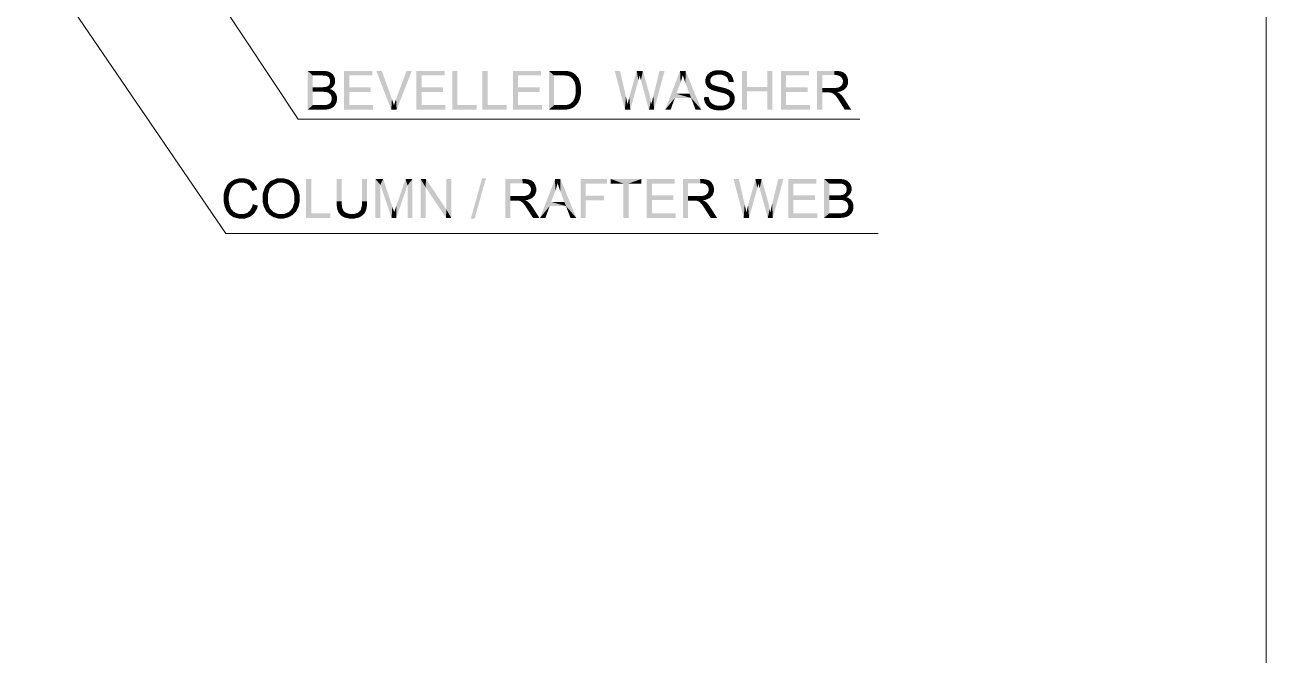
# Model space of a CAD drawing. Header units: millimetres. Extents: x 2 to 579, y 1 to 405.
# Drawn here: x 191.25 to 218.86, y 117.07 to 131.09 of the extents above; entities that cross this region are included whole.
import ezdxf

# ---------------------------------------------------------------- set-up
doc = ezdxf.new("R2010")
doc.units = ezdxf.units.MM
doc.linetypes.add('XKITLINE00', pattern=[0])
doc.layers.add('LinkedObject', color=7, linetype='Continuous', lineweight=0)

# ---------------------------------------------------------------- blocks, each defined once
blk = doc.blocks.new('*A4')
at = {"layer": 'LinkedObject'}
for points in [[(206.647, 130.08), (206.643, 129.979), (206.568, 130.065)], [(206.69, 130.08), (206.643, 129.979), (206.647, 130.08)], [(206.643, 129.979), (206.69, 130.08), (206.695, 129.979)], [(206.69, 130.08), (206.744, 129.979), (206.695, 129.979)], [(206.823, 130.064), (206.69, 130.08), (206.738, 130.08)], [(206.86, 130.049), (206.69, 130.08), (206.823, 130.064)], [(206.82, 129.958), (206.69, 130.08), (206.86, 130.049)], [(206.744, 129.979), (206.69, 130.08), (206.82, 129.958)], [(197.54, 130.065), (197.654, 129.6), (197.54, 129.201)], [(197.654, 129.702), (197.654, 129.6), (197.54, 130.065)], [(197.54, 130.065), (197.654, 129.963), (197.654, 129.702)], [(197.827, 129.963), (197.54, 130.065), (197.864, 130.065)], [(197.654, 129.963), (197.54, 130.065), (197.827, 129.963)], [(197.827, 129.963), (197.864, 130.065), (197.874, 129.963)], [(197.864, 130.065), (197.94, 129.957), (197.874, 129.963)], [(197.914, 130.065), (197.94, 129.957), (197.864, 130.065)], [(197.993, 130.052), (197.94, 129.957), (197.914, 130.065)], [(197.94, 129.957), (197.993, 130.052), (197.959, 129.951)], [(197.959, 129.951), (197.993, 130.052), (197.978, 129.945)], [(197.978, 129.945), (197.993, 130.052), (198.023, 130.039)], [(198.023, 130.039), (198.008, 129.922), (197.978, 129.945)], [(198.053, 130.026), (198.008, 129.922), (198.023, 130.039)], [(198.1, 129.985), (198.008, 129.922), (198.053, 130.026)], [(198.117, 129.958), (198.008, 129.922), (198.1, 129.985)], [(198.008, 129.922), (198.117, 129.958), (198.018, 129.906)], [(198.117, 129.958), (198.028, 129.89), (198.018, 129.906)], [(198.027, 129.77), (198.151, 129.844), (198.121, 129.74)], [(198.039, 129.808), (198.151, 129.844), (198.027, 129.77)], [(198.028, 129.89), (198.117, 129.958), (198.039, 129.852)], [(198.039, 129.852), (198.117, 129.958), (198.151, 129.844)], [(198.151, 129.844), (198.039, 129.83), (198.039, 129.852)], [(198.039, 129.83), (198.151, 129.844), (198.039, 129.808)], [(198.151, 129.874), (198.117, 129.958), (198.134, 129.931)], [(198.151, 129.844), (198.117, 129.958), (198.151, 129.874)], [(198.121, 129.74), (198.151, 129.844), (198.136, 129.764)], [(198.136, 129.764), (198.151, 129.844), (198.151, 129.816)], [(198.465, 129.699), (198.351, 129.201), (198.351, 130.065)], [(198.465, 129.699), (198.351, 130.065), (198.465, 129.963)], [(198.976, 129.963), (198.351, 130.065), (198.976, 130.065)], [(198.465, 129.963), (198.351, 130.065), (198.976, 129.963)], [(199.189, 130.065), (199.4, 129.201), (199.066, 130.065)], [(199.414, 129.437), (199.4, 129.201), (199.189, 130.065)], [(199.856, 130.065), (199.506, 129.437), (199.739, 130.065)], [(199.519, 129.201), (199.506, 129.437), (199.856, 130.065)], [(200.074, 129.699), (199.96, 129.201), (199.96, 130.065)], [(200.074, 129.699), (199.96, 130.065), (200.074, 129.963)], [(200.585, 129.963), (199.96, 130.065), (200.585, 130.065)], [(200.074, 129.963), (199.96, 130.065), (200.585, 129.963)], [(200.872, 130.065), (200.758, 129.201), (200.758, 130.065)], [(200.872, 129.303), (200.758, 129.201), (200.872, 130.065)], [(201.542, 130.065), (201.428, 129.201), (201.428, 130.065)], [(201.542, 129.303), (201.428, 129.201), (201.542, 130.065)], [(202.219, 129.699), (202.105, 129.201), (202.105, 130.065)], [(202.219, 129.699), (202.105, 130.065), (202.219, 129.963)], [(202.73, 129.963), (202.105, 130.065), (202.73, 130.065)], [(202.219, 129.963), (202.105, 130.065), (202.73, 129.963)], [(202.908, 130.065), (203.022, 129.963), (202.908, 129.201)], [(203.204, 129.963), (202.908, 130.065), (203.205, 130.065)], [(203.022, 129.963), (202.908, 130.065), (203.204, 129.963)], [(202.908, 129.201), (203.022, 129.963), (203.022, 129.303)], [(203.205, 130.065), (203.255, 129.963), (203.204, 129.963)], [(203.256, 130.065), (203.255, 129.963), (203.205, 130.065)], [(203.256, 130.065), (203.329, 129.954), (203.255, 129.963)], [(203.333, 130.059), (203.329, 129.954), (203.256, 130.065)], [(203.359, 130.053), (203.329, 129.954), (203.333, 130.059)], [(203.359, 130.053), (203.352, 129.945), (203.329, 129.954)], [(203.352, 129.945), (203.359, 130.053), (203.383, 129.933)], [(203.459, 130.013), (203.359, 130.053), (203.396, 130.044)], [(203.486, 129.991), (203.359, 130.053), (203.459, 130.013)], [(203.437, 129.884), (203.359, 130.053), (203.486, 129.991)], [(203.383, 129.933), (203.359, 130.053), (203.437, 129.884)], [(203.486, 129.991), (203.46, 129.848), (203.437, 129.884)], [(203.52, 129.962), (203.46, 129.848), (203.486, 129.991)], [(203.571, 129.888), (203.46, 129.848), (203.52, 129.962)], [(203.46, 129.848), (203.571, 129.888), (203.482, 129.811)], [(203.482, 129.811), (203.571, 129.888), (203.588, 129.843)], [(203.588, 129.843), (203.504, 129.707), (203.482, 129.811)], [(203.605, 129.798), (203.504, 129.707), (203.588, 129.843)], [(204.489, 130.065), (204.598, 129.201), (204.371, 130.065)], [(204.619, 129.498), (204.598, 129.201), (204.489, 130.065)], [(204.859, 130.065), (204.899, 129.859), (204.695, 129.481)], [(204.695, 129.481), (204.899, 129.859), (204.717, 129.201)], [(204.899, 129.859), (204.859, 130.065), (204.905, 129.88)], [(204.905, 129.88), (204.859, 130.065), (204.918, 129.931)], [(204.918, 129.931), (204.859, 130.065), (204.925, 129.961)], [(204.997, 130.065), (204.925, 129.961), (204.859, 130.065)], [(204.925, 129.961), (204.997, 130.065), (204.927, 129.951)], [(204.927, 129.951), (204.997, 130.065), (204.941, 129.9)], [(204.941, 129.9), (204.997, 130.065), (204.953, 129.859)], [(204.953, 129.859), (204.997, 130.065), (205.12, 129.627)], [(205.12, 129.627), (205.133, 129.201), (204.953, 129.859)], [(205.481, 130.065), (205.231, 129.509), (205.366, 130.065)], [(205.245, 129.201), (205.231, 129.509), (205.481, 130.065)], [(205.825, 130.065), (205.837, 129.809), (205.493, 129.201)], [(205.493, 129.201), (205.837, 129.809), (205.741, 129.556)], [(205.837, 129.809), (205.825, 130.065), (205.851, 129.85)], [(205.851, 129.85), (205.825, 130.065), (205.875, 129.933)], [(205.875, 129.933), (205.825, 130.065), (205.883, 129.974)], [(205.948, 130.065), (205.883, 129.974), (205.825, 130.065)], [(205.883, 129.974), (205.948, 130.065), (205.894, 129.939)], [(205.894, 129.939), (205.948, 130.065), (205.924, 129.849)], [(205.924, 129.849), (205.948, 130.065), (205.944, 129.794)], [(205.944, 129.794), (205.948, 130.065), (206.035, 129.556)], [(206.035, 129.556), (205.948, 130.065), (206.07, 129.463)], [(206.07, 129.463), (205.948, 130.065), (206.301, 129.201)], [(206.424, 129.964), (206.387, 129.841), (206.405, 129.935)], [(206.52, 129.922), (206.387, 129.841), (206.424, 129.964)], [(206.405, 129.935), (206.387, 129.841), (206.387, 129.874)], [(206.496, 129.876), (206.387, 129.841), (206.52, 129.922)], [(206.387, 129.841), (206.496, 129.876), (206.496, 129.849)], [(206.496, 129.826), (206.387, 129.841), (206.496, 129.849)], [(206.387, 129.841), (206.496, 129.826), (206.387, 129.812)], [(206.387, 129.812), (206.496, 129.826), (206.402, 129.758)], [(206.402, 129.758), (206.496, 129.826), (206.417, 129.734)], [(206.417, 129.734), (206.496, 129.826), (206.513, 129.787)], [(206.442, 129.992), (206.544, 129.941), (206.424, 129.964)], [(206.424, 129.964), (206.544, 129.941), (206.52, 129.922)], [(206.496, 130.035), (206.544, 129.941), (206.442, 129.992)], [(206.567, 129.96), (206.496, 130.035), (206.532, 130.05)], [(206.544, 129.941), (206.496, 130.035), (206.567, 129.96)], [(206.568, 130.065), (206.643, 129.979), (206.532, 130.05)], [(206.532, 130.05), (206.643, 129.979), (206.567, 129.96)], [(206.86, 130.049), (206.845, 129.937), (206.82, 129.958)], [(206.896, 130.033), (206.845, 129.937), (206.86, 130.049)], [(206.845, 129.937), (206.896, 130.033), (206.871, 129.916)], [(206.871, 129.916), (206.896, 130.033), (206.972, 129.958)], [(206.972, 129.958), (206.9, 129.854), (206.871, 129.916)], [(206.972, 129.958), (206.896, 130.033), (206.953, 129.988)], [(206.992, 129.927), (206.9, 129.854), (206.972, 129.958)], [(207.013, 129.859), (206.9, 129.854), (206.992, 129.927)], [(207.015, 129.821), (206.9, 129.854), (207.013, 129.859)], [(206.9, 129.854), (207.015, 129.821), (206.905, 129.813)], [(207.314, 129.71), (207.2, 129.201), (207.2, 130.065)], [(207.314, 129.71), (207.2, 130.065), (207.314, 130.065)], [(207.878, 130.065), (207.764, 129.71), (207.764, 130.065)], [(207.764, 129.608), (207.764, 129.71), (207.878, 130.065)], [(207.764, 129.608), (207.878, 130.065), (207.878, 129.201)], [(208.184, 129.699), (208.07, 129.201), (208.07, 130.065)], [(208.184, 129.699), (208.07, 130.065), (208.184, 129.963)], [(208.694, 129.963), (208.07, 130.065), (208.694, 130.065)], [(208.184, 129.963), (208.07, 130.065), (208.694, 129.963)], [(208.988, 129.684), (208.874, 129.201), (208.874, 130.065)], [(208.874, 130.065), (208.988, 129.97), (208.988, 129.684)], [(209.261, 129.97), (208.874, 130.065), (209.256, 130.065)], [(208.988, 129.97), (208.874, 130.065), (209.261, 129.97)], [(209.256, 130.065), (209.309, 129.97), (209.261, 129.97)], [(209.402, 130.053), (209.256, 130.065), (209.314, 130.065)], [(209.432, 130.042), (209.256, 130.065), (209.402, 130.053)], [(209.379, 129.95), (209.256, 130.065), (209.432, 130.042)], [(209.309, 129.97), (209.256, 130.065), (209.379, 129.95)], [(209.432, 130.042), (209.401, 129.93), (209.379, 129.95)], [(209.462, 130.03), (209.401, 129.93), (209.432, 130.042)], [(209.401, 129.93), (209.462, 130.03), (209.424, 129.911)], [(209.424, 129.911), (209.462, 130.03), (209.528, 129.959)], [(209.528, 129.959), (209.446, 129.86), (209.424, 129.911)], [(209.434, 129.77), (209.563, 129.829), (209.504, 129.674)], [(209.446, 129.809), (209.563, 129.829), (209.434, 129.77)], [(209.545, 129.93), (209.446, 129.86), (209.528, 129.959)], [(209.563, 129.865), (209.446, 129.86), (209.545, 129.93)], [(209.563, 129.829), (209.446, 129.86), (209.563, 129.865)], [(209.446, 129.86), (209.563, 129.829), (209.446, 129.83)], [(209.563, 129.829), (209.446, 129.809), (209.446, 129.83)], [(209.528, 129.959), (209.462, 130.03), (209.51, 129.989)], [(209.504, 129.674), (209.563, 129.829), (209.534, 129.706)], [(209.534, 129.706), (209.563, 129.829), (209.563, 129.783)], [(197.54, 129.201), (197.654, 129.6), (197.654, 129.303)], [(197.854, 129.6), (197.654, 129.702), (197.841, 129.702)], [(197.654, 129.6), (197.654, 129.702), (197.854, 129.6)], [(197.896, 129.6), (197.841, 129.702), (197.879, 129.702)], [(197.854, 129.6), (197.841, 129.702), (197.896, 129.6)], [(197.934, 129.707), (198.03, 129.661), (197.879, 129.702)], [(197.879, 129.702), (198.03, 129.661), (197.896, 129.6)], [(197.896, 129.6), (198.03, 129.661), (197.959, 129.593)], [(197.951, 129.712), (198.061, 129.676), (197.934, 129.707)], [(198.03, 129.661), (197.934, 129.707), (198.061, 129.676)], [(197.972, 129.719), (198.061, 129.676), (197.951, 129.712)], [(198.03, 129.661), (198.003, 129.578), (197.959, 129.593)], [(198.005, 129.74), (198.061, 129.676), (197.972, 129.719)], [(198.003, 129.578), (198.03, 129.661), (198.037, 129.553)], [(198.121, 129.74), (198.005, 129.74), (198.027, 129.77)], [(198.106, 129.715), (198.005, 129.74), (198.121, 129.74)], [(198.061, 129.676), (198.005, 129.74), (198.106, 129.715)], [(198.129, 129.61), (198.03, 129.661), (198.069, 129.649)], [(198.037, 129.553), (198.03, 129.661), (198.129, 129.61)], [(198.037, 129.553), (198.129, 129.61), (198.05, 129.536)], [(198.05, 129.536), (198.129, 129.61), (198.062, 129.518)], [(198.062, 129.518), (198.129, 129.61), (198.15, 129.582)], [(198.15, 129.582), (198.075, 129.476), (198.062, 129.518)], [(198.171, 129.555), (198.075, 129.476), (198.15, 129.582)], [(198.192, 129.489), (198.075, 129.476), (198.171, 129.555)], [(198.465, 129.597), (198.351, 129.201), (198.465, 129.699)], [(198.465, 129.303), (198.351, 129.201), (198.465, 129.597)], [(198.944, 129.597), (198.465, 129.699), (198.944, 129.699)], [(198.465, 129.597), (198.465, 129.699), (198.944, 129.597)], [(200.074, 129.597), (199.96, 129.201), (200.074, 129.699)], [(200.074, 129.303), (199.96, 129.201), (200.074, 129.597)], [(200.553, 129.597), (200.074, 129.699), (200.553, 129.699)], [(200.074, 129.597), (200.074, 129.699), (200.553, 129.597)], [(202.219, 129.597), (202.105, 129.201), (202.219, 129.699)], [(202.219, 129.303), (202.105, 129.201), (202.219, 129.597)], [(202.698, 129.597), (202.219, 129.699), (202.698, 129.699)], [(202.219, 129.597), (202.219, 129.699), (202.698, 129.597)], [(203.504, 129.59), (203.622, 129.588), (203.493, 129.507)], [(203.493, 129.507), (203.622, 129.588), (203.599, 129.463)], [(203.622, 129.695), (203.504, 129.707), (203.605, 129.798)], [(203.622, 129.638), (203.504, 129.707), (203.622, 129.695)], [(203.504, 129.707), (203.622, 129.638), (203.504, 129.639)], [(203.622, 129.638), (203.504, 129.59), (203.504, 129.639)], [(203.622, 129.588), (203.504, 129.59), (203.622, 129.638)], [(203.599, 129.463), (203.622, 129.588), (203.61, 129.501)], [(205.143, 129.546), (205.133, 129.201), (205.12, 129.627)], [(205.177, 129.393), (205.133, 129.201), (205.143, 129.546)], [(205.709, 129.463), (205.493, 129.201), (205.741, 129.556)], [(205.741, 129.556), (206.07, 129.463), (205.709, 129.463)], [(206.035, 129.556), (206.07, 129.463), (205.741, 129.556)], [(206.513, 129.787), (206.478, 129.669), (206.417, 129.734)], [(206.417, 129.734), (206.478, 129.669), (206.432, 129.71)], [(206.53, 129.772), (206.478, 129.669), (206.513, 129.787)], [(206.478, 129.669), (206.53, 129.772), (206.509, 129.653)], [(206.509, 129.653), (206.53, 129.772), (206.546, 129.757)], [(206.509, 129.653), (206.546, 129.757), (206.533, 129.64)], [(206.533, 129.64), (206.546, 129.757), (206.616, 129.613)], [(206.616, 129.613), (206.546, 129.757), (206.632, 129.726)], [(206.616, 129.613), (206.632, 129.726), (206.675, 129.599)], [(206.675, 129.599), (206.632, 129.726), (206.702, 129.711)], [(206.675, 129.599), (206.702, 129.711), (206.735, 129.585)], [(206.735, 129.585), (206.702, 129.711), (206.772, 129.695)], [(206.735, 129.585), (206.772, 129.695), (206.812, 129.564)], [(206.812, 129.564), (206.772, 129.695), (206.829, 129.557)], [(206.829, 129.557), (206.772, 129.695), (206.856, 129.547)], [(206.867, 129.667), (206.856, 129.547), (206.772, 129.695)], [(206.893, 129.655), (206.856, 129.547), (206.867, 129.667)], [(206.856, 129.547), (206.893, 129.655), (206.895, 129.521)], [(206.895, 129.521), (206.893, 129.655), (206.931, 129.638)], [(206.895, 129.521), (206.931, 129.638), (206.907, 129.506)], [(206.907, 129.506), (206.931, 129.638), (206.919, 129.491)], [(206.931, 129.638), (207.005, 129.567), (206.919, 129.491)], [(206.919, 129.491), (207.005, 129.567), (206.931, 129.455)], [(207.005, 129.567), (206.931, 129.638), (206.987, 129.594)], [(206.931, 129.455), (207.005, 129.567), (207.023, 129.541)], [(206.931, 129.455), (207.023, 129.541), (206.931, 129.435)], [(206.931, 129.435), (207.023, 129.541), (206.931, 129.415)], [(207.023, 129.541), (207.041, 129.445), (206.931, 129.415)], [(207.041, 129.445), (207.023, 129.541), (207.041, 129.479)], [(207.314, 129.608), (207.2, 129.201), (207.314, 129.71)], [(207.2, 129.201), (207.314, 129.608), (207.314, 129.201)], [(207.314, 129.71), (207.764, 129.608), (207.314, 129.608)], [(207.764, 129.71), (207.764, 129.608), (207.314, 129.71)], [(207.764, 129.608), (207.878, 129.201), (207.764, 129.201)], [(208.184, 129.597), (208.07, 129.201), (208.184, 129.699)], [(208.184, 129.303), (208.07, 129.201), (208.184, 129.597)], [(208.662, 129.597), (208.184, 129.699), (208.662, 129.699)], [(208.184, 129.597), (208.184, 129.699), (208.662, 129.597)], [(208.988, 129.684), (208.988, 129.585), (208.874, 129.201)], [(208.874, 129.201), (208.988, 129.585), (208.988, 129.201)], [(209.12, 129.585), (208.988, 129.684), (209.233, 129.684)], [(208.988, 129.585), (208.988, 129.684), (209.12, 129.585)], [(209.12, 129.585), (209.233, 129.684), (209.142, 129.585)], [(209.142, 129.585), (209.233, 129.684), (209.174, 129.582)], [(209.174, 129.582), (209.233, 129.684), (209.184, 129.58)], [(209.184, 129.58), (209.233, 129.684), (209.197, 129.577)], [(209.197, 129.577), (209.233, 129.684), (209.223, 129.566)], [(209.223, 129.566), (209.233, 129.684), (209.272, 129.684)], [(209.223, 129.566), (209.272, 129.684), (209.236, 129.557)], [(209.272, 129.684), (209.32, 129.594), (209.236, 129.557)], [(209.236, 129.557), (209.32, 129.594), (209.249, 129.549)], [(209.32, 129.594), (209.278, 129.52), (209.249, 129.549)], [(209.334, 129.692), (209.32, 129.594), (209.272, 129.684)], [(209.343, 129.583), (209.278, 129.52), (209.32, 129.594)], [(209.278, 129.52), (209.343, 129.583), (209.294, 129.5)], [(209.294, 129.5), (209.343, 129.583), (209.31, 129.479)], [(209.31, 129.479), (209.343, 129.583), (209.389, 129.551)], [(209.389, 129.551), (209.351, 129.42), (209.31, 129.479)], [(209.32, 129.594), (209.334, 129.692), (209.383, 129.603)], [(209.356, 129.7), (209.504, 129.674), (209.334, 129.692)], [(209.474, 129.643), (209.334, 129.692), (209.504, 129.674)], [(209.383, 129.603), (209.334, 129.692), (209.474, 129.643)], [(209.389, 129.551), (209.343, 129.583), (209.378, 129.562)], [(209.414, 129.528), (209.351, 129.42), (209.389, 129.551)], [(209.462, 129.471), (209.351, 129.42), (209.414, 129.528)], [(209.378, 129.708), (209.504, 129.674), (209.356, 129.7)], [(209.504, 129.674), (209.378, 129.708), (209.411, 129.734)], [(209.423, 129.752), (209.504, 129.674), (209.411, 129.734)], [(209.434, 129.77), (209.504, 129.674), (209.423, 129.752)], [(197.654, 129.303), (197.869, 129.201), (197.54, 129.201)], [(197.87, 129.303), (197.869, 129.201), (197.654, 129.303)], [(197.87, 129.303), (197.911, 129.201), (197.869, 129.201)], [(197.898, 129.303), (197.911, 129.201), (197.87, 129.303)], [(197.937, 129.305), (197.98, 129.208), (197.898, 129.303)], [(197.898, 129.303), (197.98, 129.208), (197.911, 129.201)], [(197.948, 129.307), (197.98, 129.208), (197.937, 129.305)], [(198.009, 129.215), (197.948, 129.307), (197.968, 129.311)], [(197.98, 129.208), (197.948, 129.307), (198.009, 129.215)], [(198.001, 129.322), (198.103, 129.258), (197.968, 129.311)], [(197.968, 129.311), (198.103, 129.258), (198.009, 129.215)], [(198.014, 129.331), (198.103, 129.258), (198.001, 129.322)], [(198.009, 129.215), (198.103, 129.258), (198.037, 129.223)], [(198.103, 129.258), (198.014, 129.331), (198.027, 129.339)], [(198.049, 129.363), (198.122, 129.272), (198.027, 129.339)], [(198.027, 129.339), (198.122, 129.272), (198.103, 129.258)], [(198.037, 129.223), (198.103, 129.258), (198.084, 129.244)], [(198.167, 129.339), (198.049, 129.363), (198.066, 129.394)], [(198.154, 129.312), (198.049, 129.363), (198.167, 129.339)], [(198.122, 129.272), (198.049, 129.363), (198.154, 129.312)], [(198.066, 129.394), (198.192, 129.451), (198.167, 129.339)], [(198.075, 129.431), (198.192, 129.451), (198.066, 129.394)], [(198.192, 129.451), (198.075, 129.476), (198.192, 129.489)], [(198.075, 129.476), (198.192, 129.451), (198.075, 129.451)], [(198.192, 129.451), (198.075, 129.431), (198.075, 129.451)], [(198.167, 129.339), (198.192, 129.451), (198.18, 129.365)], [(198.18, 129.365), (198.192, 129.451), (198.192, 129.421)], [(198.351, 129.201), (198.465, 129.303), (198.996, 129.201)], [(198.996, 129.201), (198.465, 129.303), (198.996, 129.303)], [(199.428, 129.399), (199.4, 129.201), (199.414, 129.437)], [(199.45, 129.329), (199.4, 129.201), (199.428, 129.399)], [(199.459, 129.296), (199.4, 129.201), (199.45, 129.329)], [(199.4, 129.201), (199.459, 129.296), (199.519, 129.201)], [(199.469, 129.331), (199.519, 129.201), (199.459, 129.296)], [(199.493, 129.402), (199.519, 129.201), (199.469, 129.331)], [(199.506, 129.437), (199.519, 129.201), (199.493, 129.402)], [(199.96, 129.201), (200.074, 129.303), (200.605, 129.201)], [(200.605, 129.201), (200.074, 129.303), (200.605, 129.303)], [(200.758, 129.201), (200.872, 129.303), (201.297, 129.201)], [(201.297, 129.201), (200.872, 129.303), (201.297, 129.303)], [(201.428, 129.201), (201.542, 129.303), (201.967, 129.201)], [(201.967, 129.201), (201.542, 129.303), (201.967, 129.303)], [(202.105, 129.201), (202.219, 129.303), (202.75, 129.201)], [(202.75, 129.201), (202.219, 129.303), (202.75, 129.303)], [(203.022, 129.303), (203.22, 129.201), (202.908, 129.201)], [(203.207, 129.303), (203.22, 129.201), (203.022, 129.303)], [(203.207, 129.303), (203.259, 129.201), (203.22, 129.201)], [(203.249, 129.303), (203.259, 129.201), (203.207, 129.303)], [(203.358, 129.216), (203.249, 129.303), (203.316, 129.311)], [(203.328, 129.208), (203.249, 129.303), (203.358, 129.216)], [(203.259, 129.201), (203.249, 129.303), (203.328, 129.208)], [(203.341, 129.319), (203.358, 129.216), (203.316, 129.311)], [(203.365, 129.327), (203.358, 129.216), (203.341, 129.319)], [(203.358, 129.216), (203.365, 129.327), (203.388, 129.223)], [(203.461, 129.259), (203.365, 129.327), (203.404, 129.349)], [(203.44, 129.245), (203.365, 129.327), (203.461, 129.259)], [(203.388, 129.223), (203.365, 129.327), (203.44, 129.245)], [(203.418, 129.364), (203.483, 129.273), (203.404, 129.349)], [(203.404, 129.349), (203.483, 129.273), (203.461, 129.259)], [(203.54, 129.337), (203.418, 129.364), (203.438, 129.384)], [(203.522, 129.312), (203.418, 129.364), (203.54, 129.337)], [(203.483, 129.273), (203.418, 129.364), (203.522, 129.312)], [(203.438, 129.384), (203.599, 129.463), (203.54, 129.337)], [(203.47, 129.439), (203.599, 129.463), (203.438, 129.384)], [(203.482, 129.473), (203.599, 129.463), (203.47, 129.439)], [(203.599, 129.463), (203.482, 129.473), (203.493, 129.507)], [(203.54, 129.337), (203.599, 129.463), (203.558, 129.362)], [(203.558, 129.362), (203.599, 129.463), (203.587, 129.425)], [(204.63, 129.454), (204.598, 129.201), (204.619, 129.498)], [(204.648, 129.366), (204.598, 129.201), (204.63, 129.454)], [(204.655, 129.322), (204.598, 129.201), (204.648, 129.366)], [(204.655, 129.322), (204.717, 129.201), (204.598, 129.201)], [(204.672, 129.391), (204.717, 129.201), (204.655, 129.322)], [(204.692, 129.471), (204.717, 129.201), (204.672, 129.391)], [(204.695, 129.481), (204.717, 129.201), (204.692, 129.471)], [(205.188, 129.322), (205.133, 129.201), (205.177, 129.393)], [(205.188, 129.322), (205.245, 129.201), (205.133, 129.201)], [(205.196, 129.363), (205.245, 129.201), (205.188, 129.322)], [(205.218, 129.456), (205.245, 129.201), (205.196, 129.363)], [(205.231, 129.509), (205.245, 129.201), (205.218, 129.456)], [(205.493, 129.201), (205.709, 129.463), (205.614, 129.201)], [(206.07, 129.463), (206.301, 129.201), (206.171, 129.201)], [(206.466, 129.455), (206.355, 129.478), (206.463, 129.488)], [(206.355, 129.478), (206.402, 129.323), (206.356, 129.435)], [(206.466, 129.455), (206.402, 129.323), (206.355, 129.478)], [(206.356, 129.435), (206.402, 129.323), (206.379, 129.357)], [(206.484, 129.402), (206.402, 129.323), (206.466, 129.455)], [(206.402, 129.323), (206.484, 129.402), (206.424, 129.289)], [(206.424, 129.289), (206.484, 129.402), (206.486, 129.237)], [(206.498, 129.381), (206.486, 129.237), (206.484, 129.402)], [(206.512, 129.36), (206.486, 129.237), (206.498, 129.381)], [(206.512, 129.36), (206.526, 129.22), (206.486, 129.237)], [(206.555, 129.327), (206.526, 129.22), (206.512, 129.36)], [(206.526, 129.22), (206.555, 129.327), (206.565, 129.203)], [(206.585, 129.314), (206.565, 129.203), (206.555, 129.327)], [(206.614, 129.301), (206.565, 129.203), (206.585, 129.314)], [(206.614, 129.301), (206.663, 129.186), (206.565, 129.203)], [(206.68, 129.288), (206.663, 129.186), (206.614, 129.301)], [(206.68, 129.288), (206.722, 129.186), (206.663, 129.186)], [(206.717, 129.288), (206.722, 129.186), (206.68, 129.288)], [(206.717, 129.288), (206.768, 129.186), (206.722, 129.186)], [(206.75, 129.288), (206.768, 129.186), (206.717, 129.288)], [(206.807, 129.298), (206.888, 129.22), (206.75, 129.288)], [(206.75, 129.288), (206.888, 129.22), (206.768, 129.186)], [(206.832, 129.308), (206.981, 129.284), (206.807, 129.298)], [(206.925, 129.237), (206.807, 129.298), (206.981, 129.284)], [(206.888, 129.22), (206.807, 129.298), (206.925, 129.237)], [(206.857, 129.317), (206.981, 129.284), (206.832, 129.308)], [(206.894, 129.344), (207.001, 129.315), (206.857, 129.317)], [(206.857, 129.317), (207.001, 129.315), (206.981, 129.284)], [(206.906, 129.361), (207.021, 129.345), (206.894, 129.344)], [(207.001, 129.315), (206.894, 129.344), (207.021, 129.345)], [(206.919, 129.378), (207.021, 129.345), (206.906, 129.361)], [(206.919, 129.378), (207.041, 129.445), (207.021, 129.345)], [(206.931, 129.415), (207.041, 129.445), (206.919, 129.378)], [(207.021, 129.345), (207.041, 129.445), (207.041, 129.41)], [(208.07, 129.201), (208.184, 129.303), (208.714, 129.201)], [(208.714, 129.201), (208.184, 129.303), (208.714, 129.303)], [(209.351, 129.42), (209.462, 129.471), (209.376, 129.381)], [(209.376, 129.381), (209.462, 129.471), (209.484, 129.436)], [(209.376, 129.381), (209.484, 129.436), (209.49, 129.201)], [(209.49, 129.201), (209.484, 129.436), (209.633, 129.201)], [(206.768, 129.186), (206.888, 129.22), (206.851, 129.203)], [(195.818, 127.597), (195.873, 127.506), (195.745, 127.521)], [(195.866, 127.623), (195.873, 127.506), (195.818, 127.597)], [(195.913, 127.649), (196.023, 127.578), (195.866, 127.623)], [(195.866, 127.623), (196.023, 127.578), (195.94, 127.554)], [(195.873, 127.506), (195.866, 127.623), (195.906, 127.53)], [(195.906, 127.53), (195.866, 127.623), (195.94, 127.554)], [(196.018, 127.675), (196.023, 127.578), (195.913, 127.649)], [(196.075, 127.675), (196.023, 127.578), (196.018, 127.675)], [(196.023, 127.578), (196.075, 127.675), (196.073, 127.578)], [(196.075, 127.675), (196.116, 127.578), (196.073, 127.578)], [(196.249, 127.642), (196.075, 127.675), (196.14, 127.675)], [(196.293, 127.609), (196.075, 127.675), (196.249, 127.642)], [(196.188, 127.556), (196.075, 127.675), (196.293, 127.609)], [(196.116, 127.578), (196.075, 127.675), (196.188, 127.556)], [(196.188, 127.556), (196.293, 127.609), (196.216, 127.535)], [(196.293, 127.609), (196.245, 127.513), (196.216, 127.535)], [(196.245, 127.513), (196.293, 127.609), (196.289, 127.444)], [(196.289, 127.444), (196.293, 127.609), (196.416, 127.424)], [(196.399, 127.484), (196.293, 127.609), (196.337, 127.576)], [(196.416, 127.424), (196.293, 127.609), (196.399, 127.484)], [(196.858, 127.675), (196.652, 127.554), (196.709, 127.615)], [(196.95, 127.675), (196.652, 127.554), (196.858, 127.675)], [(196.889, 127.577), (196.652, 127.554), (196.95, 127.675)], [(196.889, 127.577), (196.95, 127.675), (196.95, 127.577)], [(196.95, 127.675), (196.993, 127.577), (196.95, 127.577)], [(197.117, 127.647), (196.95, 127.675), (197.009, 127.675)], [(197.165, 127.618), (196.95, 127.675), (197.117, 127.647)], [(197.07, 127.555), (196.95, 127.675), (197.165, 127.618)], [(196.993, 127.577), (196.95, 127.675), (197.07, 127.555)], [(197.07, 127.555), (197.165, 127.618), (197.104, 127.534)], [(197.165, 127.618), (197.139, 127.512), (197.104, 127.534)], [(197.139, 127.512), (197.165, 127.618), (197.191, 127.451)], [(197.286, 127.51), (197.165, 127.618), (197.213, 127.59)], [(197.312, 127.459), (197.165, 127.618), (197.286, 127.51)], [(197.191, 127.451), (197.165, 127.618), (197.312, 127.459)], [(197.619, 127.661), (197.505, 126.797), (197.505, 127.661)], [(197.619, 126.899), (197.505, 126.797), (197.619, 127.661)], [(198.296, 127.661), (198.182, 127.161), (198.182, 127.661)], [(198.296, 127.162), (198.182, 127.161), (198.296, 127.661)], [(198.861, 127.661), (198.747, 127.162), (198.747, 127.661)], [(198.861, 127.161), (198.747, 127.162), (198.861, 127.661)], [(199.048, 127.661), (199.157, 127.532), (199.048, 126.797)], [(199.157, 127.532), (199.048, 127.661), (199.219, 127.661)], [(199.157, 127.532), (199.219, 127.661), (199.407, 126.797)], [(199.407, 126.797), (199.219, 127.661), (199.423, 127.049)], [(199.718, 127.661), (199.761, 127.52), (199.511, 127.06)], [(199.871, 127.661), (199.761, 127.52), (199.718, 127.661)], [(199.761, 126.797), (199.871, 127.661), (199.871, 126.797)], [(199.761, 127.52), (199.871, 127.661), (199.761, 126.797)], [(200.054, 127.661), (200.164, 127.475), (200.054, 126.797)], [(200.164, 127.475), (200.054, 127.661), (200.172, 127.661)], [(200.164, 127.475), (200.172, 127.661), (200.617, 126.797)], [(200.617, 126.797), (200.172, 127.661), (200.625, 126.982)], [(200.734, 127.661), (200.625, 126.982), (200.625, 127.661)], [(200.734, 126.797), (200.625, 126.982), (200.734, 127.661)], [(201.505, 127.674), (201.169, 126.782), (201.419, 127.674)], [(201.254, 126.782), (201.169, 126.782), (201.505, 127.674)], [(202.048, 127.28), (201.934, 126.797), (201.934, 127.661)], [(201.934, 127.661), (202.048, 127.566), (202.048, 127.28)], [(202.321, 127.566), (201.934, 127.661), (202.317, 127.661)], [(202.048, 127.566), (201.934, 127.661), (202.321, 127.566)], [(202.317, 127.661), (202.369, 127.566), (202.321, 127.566)], [(202.462, 127.649), (202.317, 127.661), (202.374, 127.661)], [(202.492, 127.637), (202.317, 127.661), (202.462, 127.649)], [(202.44, 127.546), (202.317, 127.661), (202.492, 127.637)], [(202.369, 127.566), (202.317, 127.661), (202.44, 127.546)], [(202.492, 127.637), (202.462, 127.526), (202.44, 127.546)], [(202.522, 127.626), (202.462, 127.526), (202.492, 127.637)], [(202.462, 127.526), (202.522, 127.626), (202.484, 127.506)], [(202.484, 127.506), (202.522, 127.626), (202.588, 127.555)], [(202.588, 127.555), (202.522, 127.626), (202.57, 127.585)], [(203.041, 127.661), (203.052, 127.405), (202.709, 126.797)], [(203.052, 127.405), (203.041, 127.661), (203.067, 127.446)], [(203.067, 127.446), (203.041, 127.661), (203.09, 127.528)], [(203.09, 127.528), (203.041, 127.661), (203.099, 127.57)], [(203.164, 127.661), (203.099, 127.57), (203.041, 127.661)], [(203.099, 127.57), (203.164, 127.661), (203.109, 127.535)], [(203.109, 127.535), (203.164, 127.661), (203.14, 127.445)], [(203.14, 127.445), (203.164, 127.661), (203.16, 127.39)], [(203.16, 127.39), (203.164, 127.661), (203.25, 127.152)], [(203.25, 127.152), (203.164, 127.661), (203.286, 127.058)], [(203.286, 127.058), (203.164, 127.661), (203.516, 126.797)], [(203.728, 127.291), (203.614, 126.797), (203.614, 127.661)], [(203.728, 127.291), (203.614, 127.661), (203.728, 127.559)], [(204.196, 127.559), (203.614, 127.661), (204.196, 127.661)], [(203.728, 127.559), (203.614, 127.661), (204.196, 127.559)], [(204.28, 127.661), (204.564, 127.559), (204.28, 127.559)], [(204.678, 127.559), (204.564, 127.559), (204.28, 127.661)], [(204.678, 127.559), (204.28, 127.661), (204.964, 127.661)], [(204.678, 127.559), (204.964, 127.661), (204.964, 127.559)], [(205.198, 127.294), (205.084, 126.797), (205.084, 127.661)], [(205.198, 127.294), (205.084, 127.661), (205.198, 127.559)], [(205.708, 127.559), (205.084, 127.661), (205.708, 127.661)], [(205.198, 127.559), (205.084, 127.661), (205.708, 127.559)], [(206.002, 127.28), (205.888, 126.797), (205.888, 127.661)], [(205.888, 127.661), (206.002, 127.566), (206.002, 127.28)], [(206.275, 127.566), (205.888, 127.661), (206.27, 127.661)], [(206.002, 127.566), (205.888, 127.661), (206.275, 127.566)], [(206.27, 127.661), (206.323, 127.566), (206.275, 127.566)], [(206.416, 127.649), (206.27, 127.661), (206.328, 127.661)], [(206.446, 127.637), (206.27, 127.661), (206.416, 127.649)], [(206.393, 127.546), (206.27, 127.661), (206.446, 127.637)], [(206.323, 127.566), (206.27, 127.661), (206.393, 127.546)], [(206.446, 127.637), (206.416, 127.526), (206.393, 127.546)], [(206.476, 127.626), (206.416, 127.526), (206.446, 127.637)], [(206.416, 127.526), (206.476, 127.626), (206.438, 127.506)], [(206.438, 127.506), (206.476, 127.626), (206.542, 127.555)], [(206.542, 127.555), (206.476, 127.626), (206.524, 127.585)], [(207.132, 127.661), (207.241, 126.797), (207.014, 127.661)], [(207.262, 127.094), (207.241, 126.797), (207.132, 127.661)], [(207.502, 127.661), (207.542, 127.455), (207.338, 127.077)], [(207.542, 127.455), (207.502, 127.661), (207.548, 127.476)], [(207.548, 127.476), (207.502, 127.661), (207.561, 127.526)], [(207.561, 127.526), (207.502, 127.661), (207.568, 127.556)], [(207.64, 127.661), (207.568, 127.556), (207.502, 127.661)], [(207.568, 127.556), (207.64, 127.661), (207.57, 127.547)], [(207.57, 127.547), (207.64, 127.661), (207.584, 127.496)], [(207.584, 127.496), (207.64, 127.661), (207.596, 127.455)], [(207.596, 127.455), (207.64, 127.661), (207.763, 127.223)], [(208.124, 127.661), (207.874, 127.105), (208.009, 127.661)], [(207.888, 126.797), (207.874, 127.105), (208.124, 127.661)], [(208.347, 127.294), (208.233, 126.797), (208.233, 127.661)], [(208.347, 127.294), (208.233, 127.661), (208.347, 127.559)], [(208.858, 127.559), (208.233, 127.661), (208.858, 127.661)], [(208.347, 127.559), (208.233, 127.661), (208.858, 127.559)], [(209.03, 127.661), (209.144, 127.196), (209.03, 126.797)], [(209.144, 127.298), (209.144, 127.196), (209.03, 127.661)], [(209.03, 127.661), (209.144, 127.559), (209.144, 127.298)], [(209.317, 127.559), (209.03, 127.661), (209.355, 127.661)], [(209.144, 127.559), (209.03, 127.661), (209.317, 127.559)], [(209.317, 127.559), (209.355, 127.661), (209.364, 127.559)], [(209.355, 127.661), (209.43, 127.553), (209.364, 127.559)], [(209.404, 127.661), (209.43, 127.553), (209.355, 127.661)], [(209.484, 127.648), (209.43, 127.553), (209.404, 127.661)], [(209.43, 127.553), (209.484, 127.648), (209.449, 127.547)], [(209.449, 127.547), (209.484, 127.648), (209.468, 127.541)], [(209.468, 127.541), (209.484, 127.648), (209.514, 127.634)], [(209.514, 127.634), (209.498, 127.518), (209.468, 127.541)], [(209.543, 127.621), (209.498, 127.518), (209.514, 127.634)], [(209.59, 127.581), (209.498, 127.518), (209.543, 127.621)], [(195.799, 127.361), (195.668, 127.303), (195.694, 127.42)], [(195.785, 127.278), (195.668, 127.303), (195.799, 127.361)], [(195.812, 127.402), (195.694, 127.42), (195.719, 127.471)], [(195.799, 127.361), (195.694, 127.42), (195.812, 127.402)], [(195.745, 127.521), (195.873, 127.506), (195.719, 127.471)], [(195.719, 127.471), (195.873, 127.506), (195.826, 127.442)], [(195.812, 127.402), (195.719, 127.471), (195.826, 127.442)], [(196.289, 127.444), (196.416, 127.424), (196.304, 127.397)], [(196.652, 127.554), (196.536, 127.217), (196.594, 127.493)], [(196.697, 127.452), (196.536, 127.217), (196.652, 127.554)], [(196.594, 127.493), (196.536, 127.217), (196.536, 127.325)], [(196.654, 127.313), (196.536, 127.217), (196.697, 127.452)], [(196.785, 127.535), (196.652, 127.554), (196.889, 127.577)], [(196.652, 127.554), (196.785, 127.535), (196.741, 127.494)], [(196.697, 127.452), (196.652, 127.554), (196.741, 127.494)], [(197.191, 127.451), (197.312, 127.459), (197.209, 127.412)], [(197.312, 127.459), (197.227, 127.372), (197.209, 127.412)], [(197.227, 127.372), (197.312, 127.459), (197.245, 127.28)], [(197.245, 127.28), (197.312, 127.459), (197.362, 127.292)], [(197.362, 127.292), (197.312, 127.459), (197.337, 127.408)], [(199.048, 126.797), (199.157, 127.532), (199.157, 126.797)], [(199.511, 127.06), (199.761, 127.52), (199.51, 126.797)], [(200.054, 126.797), (200.164, 127.475), (200.164, 126.797)], [(202.564, 127.27), (202.438, 127.304), (202.472, 127.33)], [(202.483, 127.348), (202.564, 127.27), (202.472, 127.33)], [(202.495, 127.366), (202.564, 127.27), (202.483, 127.348)], [(202.588, 127.555), (202.506, 127.456), (202.484, 127.506)], [(202.495, 127.366), (202.624, 127.425), (202.564, 127.27)], [(202.506, 127.404), (202.624, 127.425), (202.495, 127.366)], [(202.606, 127.526), (202.506, 127.456), (202.588, 127.555)], [(202.624, 127.461), (202.506, 127.456), (202.606, 127.526)], [(202.624, 127.425), (202.506, 127.456), (202.624, 127.461)], [(202.506, 127.456), (202.624, 127.425), (202.506, 127.425)], [(202.624, 127.425), (202.506, 127.404), (202.506, 127.425)], [(202.564, 127.27), (202.624, 127.425), (202.594, 127.301)], [(202.594, 127.301), (202.624, 127.425), (202.624, 127.379)], [(202.709, 126.797), (203.052, 127.405), (202.957, 127.152)], [(204.564, 126.797), (204.678, 127.559), (204.678, 126.797)], [(204.564, 127.559), (204.678, 127.559), (204.564, 126.797)], [(206.518, 127.27), (206.392, 127.304), (206.426, 127.33)], [(206.437, 127.348), (206.518, 127.27), (206.426, 127.33)], [(206.448, 127.366), (206.518, 127.27), (206.437, 127.348)], [(206.542, 127.555), (206.46, 127.456), (206.438, 127.506)], [(206.448, 127.366), (206.577, 127.425), (206.518, 127.27)], [(206.46, 127.404), (206.577, 127.425), (206.448, 127.366)], [(206.56, 127.526), (206.46, 127.456), (206.542, 127.555)], [(206.577, 127.461), (206.46, 127.456), (206.56, 127.526)], [(206.577, 127.425), (206.46, 127.456), (206.577, 127.461)], [(206.46, 127.456), (206.577, 127.425), (206.46, 127.425)], [(206.577, 127.425), (206.46, 127.404), (206.46, 127.425)], [(206.518, 127.27), (206.577, 127.425), (206.548, 127.301)], [(206.548, 127.301), (206.577, 127.425), (206.577, 127.379)], [(207.338, 127.077), (207.542, 127.455), (207.36, 126.797)], [(207.763, 127.223), (207.776, 126.797), (207.596, 127.455)], [(209.496, 127.336), (209.551, 127.271), (209.463, 127.314)], [(209.611, 127.335), (209.496, 127.336), (209.518, 127.366)], [(209.596, 127.311), (209.496, 127.336), (209.611, 127.335)], [(209.551, 127.271), (209.496, 127.336), (209.596, 127.311)], [(209.607, 127.554), (209.498, 127.518), (209.59, 127.581)], [(209.498, 127.518), (209.607, 127.554), (209.508, 127.502)], [(209.607, 127.554), (209.519, 127.486), (209.508, 127.502)], [(209.518, 127.366), (209.641, 127.44), (209.611, 127.335)], [(209.529, 127.404), (209.641, 127.44), (209.518, 127.366)], [(209.519, 127.486), (209.607, 127.554), (209.529, 127.448)], [(209.529, 127.448), (209.607, 127.554), (209.641, 127.44)], [(209.641, 127.44), (209.529, 127.426), (209.529, 127.448)], [(209.529, 127.426), (209.641, 127.44), (209.529, 127.404)], [(209.641, 127.469), (209.607, 127.554), (209.624, 127.526)], [(209.641, 127.44), (209.607, 127.554), (209.641, 127.469)], [(209.611, 127.335), (209.641, 127.44), (209.626, 127.36)], [(209.626, 127.36), (209.641, 127.44), (209.641, 127.412)], [(195.668, 127.303), (195.785, 127.278), (195.668, 127.235)], [(195.668, 127.235), (195.785, 127.278), (195.785, 127.236)], [(195.785, 127.236), (195.668, 127.173), (195.668, 127.235)], [(195.785, 127.181), (195.668, 127.173), (195.785, 127.236)], [(195.785, 127.181), (195.713, 127.004), (195.668, 127.173)], [(195.668, 127.173), (195.713, 127.004), (195.691, 127.057)], [(195.801, 127.084), (195.713, 127.004), (195.785, 127.181)], [(195.713, 127.004), (195.801, 127.084), (195.817, 127.043)], [(195.833, 127.002), (195.713, 127.004), (195.817, 127.043)], [(196.26, 126.963), (196.431, 127.071), (196.301, 126.856)], [(196.305, 127.045), (196.431, 127.071), (196.26, 126.963)], [(196.301, 126.856), (196.431, 127.071), (196.348, 126.893)], [(196.431, 127.071), (196.305, 127.045), (196.317, 127.1)], [(196.348, 126.893), (196.431, 127.071), (196.413, 127)], [(196.536, 127.217), (196.654, 127.313), (196.654, 127.215)], [(196.536, 127.217), (196.654, 127.137), (196.536, 127.16)], [(196.654, 127.137), (196.536, 127.217), (196.654, 127.215)], [(196.536, 127.16), (196.654, 127.137), (196.561, 127.053)], [(196.561, 127.053), (196.654, 127.137), (196.586, 127.002)], [(196.586, 127.002), (196.654, 127.137), (196.696, 127.014)], [(197.203, 127.016), (197.362, 127.227), (197.309, 126.992)], [(197.245, 127.144), (197.362, 127.227), (197.203, 127.016)], [(197.245, 127.228), (197.362, 127.292), (197.362, 127.227)], [(197.245, 127.28), (197.362, 127.292), (197.245, 127.228)], [(197.362, 127.227), (197.245, 127.144), (197.245, 127.228)], [(197.309, 126.992), (197.362, 127.227), (197.336, 127.044)], [(197.336, 127.044), (197.362, 127.227), (197.362, 127.162)], [(198.296, 127.162), (198.182, 127.093), (198.182, 127.161)], [(198.296, 127.106), (198.182, 127.093), (198.296, 127.162)], [(198.296, 127.106), (198.215, 126.945), (198.182, 127.093)], [(198.182, 127.093), (198.215, 126.945), (198.198, 126.985)], [(198.307, 127.023), (198.215, 126.945), (198.296, 127.106)], [(198.72, 126.971), (198.861, 127.161), (198.832, 126.955)], [(198.747, 127.081), (198.861, 127.161), (198.72, 126.971)], [(198.861, 127.161), (198.747, 127.081), (198.747, 127.162)], [(198.832, 126.955), (198.861, 127.161), (198.846, 126.993)], [(198.846, 126.993), (198.861, 127.161), (198.861, 127.096)], [(199.438, 127.007), (199.407, 126.797), (199.423, 127.049)], [(199.511, 127.06), (199.51, 126.797), (199.495, 127.014)], [(202.048, 127.28), (202.048, 127.18), (201.934, 126.797)], [(201.934, 126.797), (202.048, 127.18), (202.048, 126.797)], [(202.181, 127.18), (202.048, 127.28), (202.294, 127.28)], [(202.048, 127.18), (202.048, 127.28), (202.181, 127.18)], [(202.181, 127.18), (202.294, 127.28), (202.203, 127.18)], [(202.203, 127.18), (202.294, 127.28), (202.235, 127.178)], [(202.235, 127.178), (202.294, 127.28), (202.244, 127.176)], [(202.244, 127.176), (202.294, 127.28), (202.258, 127.173)], [(202.258, 127.173), (202.294, 127.28), (202.284, 127.161)], [(202.284, 127.161), (202.294, 127.28), (202.333, 127.28)], [(202.284, 127.161), (202.333, 127.28), (202.296, 127.153)], [(202.333, 127.28), (202.381, 127.19), (202.296, 127.153)], [(202.296, 127.153), (202.381, 127.19), (202.309, 127.145)], [(202.381, 127.19), (202.338, 127.116), (202.309, 127.145)], [(202.394, 127.288), (202.381, 127.19), (202.333, 127.28)], [(202.403, 127.179), (202.338, 127.116), (202.381, 127.19)], [(202.338, 127.116), (202.403, 127.179), (202.354, 127.095)], [(202.354, 127.095), (202.403, 127.179), (202.371, 127.075)], [(202.371, 127.075), (202.403, 127.179), (202.45, 127.147)], [(202.45, 127.147), (202.412, 127.015), (202.371, 127.075)], [(202.381, 127.19), (202.394, 127.288), (202.443, 127.198)], [(202.416, 127.296), (202.564, 127.27), (202.394, 127.288)], [(202.535, 127.238), (202.394, 127.288), (202.564, 127.27)], [(202.443, 127.198), (202.394, 127.288), (202.535, 127.238)], [(202.45, 127.147), (202.403, 127.179), (202.438, 127.157)], [(202.475, 127.124), (202.412, 127.015), (202.45, 127.147)], [(202.522, 127.066), (202.412, 127.015), (202.475, 127.124)], [(202.412, 127.015), (202.522, 127.066), (202.437, 126.976)], [(202.438, 127.304), (202.564, 127.27), (202.416, 127.296)], [(202.437, 126.976), (202.522, 127.066), (202.544, 127.032)], [(202.924, 127.058), (202.709, 126.797), (202.957, 127.152)], [(202.709, 126.797), (202.924, 127.058), (202.829, 126.797)], [(202.957, 127.152), (203.286, 127.058), (202.924, 127.058)], [(203.25, 127.152), (203.286, 127.058), (202.957, 127.152)], [(203.286, 127.058), (203.516, 126.797), (203.386, 126.797)], [(203.728, 127.189), (203.614, 126.797), (203.728, 127.291)], [(203.614, 126.797), (203.728, 127.189), (203.728, 126.797)], [(204.133, 127.189), (203.728, 127.291), (204.133, 127.291)], [(203.728, 127.189), (203.728, 127.291), (204.133, 127.189)], [(205.198, 127.192), (205.084, 126.797), (205.198, 127.294)], [(205.198, 126.899), (205.084, 126.797), (205.198, 127.192)], [(205.676, 127.192), (205.198, 127.294), (205.676, 127.294)], [(205.198, 127.192), (205.198, 127.294), (205.676, 127.192)], [(206.002, 127.28), (206.002, 127.18), (205.888, 126.797)], [(205.888, 126.797), (206.002, 127.18), (206.002, 126.797)], [(206.134, 127.18), (206.002, 127.28), (206.247, 127.28)], [(206.002, 127.18), (206.002, 127.28), (206.134, 127.18)], [(206.134, 127.18), (206.247, 127.28), (206.157, 127.18)], [(206.157, 127.18), (206.247, 127.28), (206.188, 127.178)], [(206.188, 127.178), (206.247, 127.28), (206.198, 127.176)], [(206.198, 127.176), (206.247, 127.28), (206.211, 127.173)], [(206.211, 127.173), (206.247, 127.28), (206.237, 127.161)], [(206.237, 127.161), (206.247, 127.28), (206.287, 127.28)], [(206.237, 127.161), (206.287, 127.28), (206.25, 127.153)], [(206.287, 127.28), (206.334, 127.19), (206.25, 127.153)], [(206.25, 127.153), (206.334, 127.19), (206.263, 127.145)], [(206.334, 127.19), (206.292, 127.116), (206.263, 127.145)], [(206.348, 127.288), (206.334, 127.19), (206.287, 127.28)], [(206.357, 127.179), (206.292, 127.116), (206.334, 127.19)], [(206.292, 127.116), (206.357, 127.179), (206.308, 127.095)], [(206.308, 127.095), (206.357, 127.179), (206.324, 127.075)], [(206.324, 127.075), (206.357, 127.179), (206.403, 127.147)], [(206.403, 127.147), (206.365, 127.015), (206.324, 127.075)], [(206.334, 127.19), (206.348, 127.288), (206.397, 127.198)], [(206.37, 127.296), (206.518, 127.27), (206.348, 127.288)], [(206.488, 127.238), (206.348, 127.288), (206.518, 127.27)], [(206.397, 127.198), (206.348, 127.288), (206.488, 127.238)], [(206.403, 127.147), (206.357, 127.179), (206.392, 127.157)], [(206.428, 127.124), (206.365, 127.015), (206.403, 127.147)], [(206.476, 127.066), (206.365, 127.015), (206.428, 127.124)], [(206.365, 127.015), (206.476, 127.066), (206.39, 126.976)], [(206.392, 127.304), (206.518, 127.27), (206.37, 127.296)], [(206.39, 126.976), (206.476, 127.066), (206.498, 127.032)], [(207.273, 127.05), (207.241, 126.797), (207.262, 127.094)], [(207.291, 126.961), (207.241, 126.797), (207.273, 127.05)], [(207.335, 127.066), (207.36, 126.797), (207.315, 126.987)], [(207.338, 127.077), (207.36, 126.797), (207.335, 127.066)], [(207.786, 127.142), (207.776, 126.797), (207.763, 127.223)], [(207.82, 126.989), (207.776, 126.797), (207.786, 127.142)], [(207.861, 127.052), (207.888, 126.797), (207.839, 126.958)], [(207.874, 127.105), (207.888, 126.797), (207.861, 127.052)], [(208.347, 127.192), (208.233, 126.797), (208.347, 127.294)], [(208.347, 126.899), (208.233, 126.797), (208.347, 127.192)], [(208.826, 127.192), (208.347, 127.294), (208.826, 127.294)], [(208.347, 127.192), (208.347, 127.294), (208.826, 127.192)], [(209.03, 126.797), (209.144, 127.196), (209.144, 126.899)], [(209.345, 127.196), (209.144, 127.298), (209.332, 127.298)], [(209.144, 127.196), (209.144, 127.298), (209.345, 127.196)], [(209.386, 127.196), (209.332, 127.298), (209.37, 127.298)], [(209.345, 127.196), (209.332, 127.298), (209.386, 127.196)], [(209.424, 127.303), (209.521, 127.256), (209.37, 127.298)], [(209.37, 127.298), (209.521, 127.256), (209.386, 127.196)], [(209.386, 127.196), (209.521, 127.256), (209.449, 127.189)], [(209.441, 127.308), (209.551, 127.271), (209.424, 127.303)], [(209.521, 127.256), (209.424, 127.303), (209.551, 127.271)], [(209.463, 127.314), (209.551, 127.271), (209.441, 127.308)], [(209.521, 127.256), (209.493, 127.174), (209.449, 127.189)], [(209.493, 127.174), (209.521, 127.256), (209.528, 127.149)], [(209.62, 127.206), (209.521, 127.256), (209.56, 127.245)], [(209.528, 127.149), (209.521, 127.256), (209.62, 127.206)], [(209.528, 127.149), (209.62, 127.206), (209.54, 127.131)], [(209.54, 127.131), (209.62, 127.206), (209.553, 127.113)], [(209.553, 127.113), (209.62, 127.206), (209.641, 127.178)], [(209.641, 127.178), (209.565, 127.071), (209.553, 127.113)], [(209.557, 126.99), (209.683, 127.047), (209.657, 126.934)], [(209.565, 127.027), (209.683, 127.047), (209.557, 126.99)], [(209.662, 127.15), (209.565, 127.071), (209.641, 127.178)], [(209.683, 127.085), (209.565, 127.071), (209.662, 127.15)], [(209.683, 127.047), (209.565, 127.071), (209.683, 127.085)], [(209.565, 127.071), (209.683, 127.047), (209.565, 127.047)], [(209.683, 127.047), (209.565, 127.027), (209.565, 127.047)], [(209.657, 126.934), (209.683, 127.047), (209.67, 126.96)], [(209.67, 126.96), (209.683, 127.047), (209.683, 127.017)], [(195.713, 127.004), (195.846, 126.839), (195.736, 126.95)], [(195.833, 127.002), (195.846, 126.839), (195.713, 127.004)], [(195.736, 126.95), (195.846, 126.839), (195.803, 126.867)], [(195.883, 126.941), (195.846, 126.839), (195.833, 127.002)], [(195.846, 126.839), (195.883, 126.941), (195.917, 126.92)], [(195.951, 126.9), (195.846, 126.839), (195.917, 126.92)], [(195.951, 126.9), (196.073, 126.782), (195.846, 126.839)], [(195.846, 126.839), (196.073, 126.782), (195.89, 126.81)], [(195.89, 126.81), (196.073, 126.782), (196.004, 126.782)], [(196.024, 126.88), (196.073, 126.782), (195.951, 126.9)], [(196.073, 126.782), (196.024, 126.88), (196.064, 126.88)], [(196.112, 126.88), (196.073, 126.782), (196.064, 126.88)], [(196.112, 126.88), (196.301, 126.856), (196.073, 126.782)], [(196.073, 126.782), (196.301, 126.856), (196.141, 126.782)], [(196.193, 126.907), (196.301, 126.856), (196.112, 126.88)], [(196.141, 126.782), (196.301, 126.856), (196.255, 126.819)], [(196.301, 126.856), (196.193, 126.907), (196.226, 126.935)], [(196.26, 126.963), (196.301, 126.856), (196.226, 126.935)], [(196.696, 127.014), (196.683, 126.87), (196.586, 127.002)], [(196.586, 127.002), (196.683, 126.87), (196.61, 126.951)], [(196.738, 126.969), (196.683, 126.87), (196.696, 127.014)], [(196.683, 126.87), (196.738, 126.969), (196.731, 126.841)], [(196.731, 126.841), (196.738, 126.969), (196.78, 126.925)], [(196.78, 126.925), (196.949, 126.782), (196.731, 126.841)], [(196.731, 126.841), (196.949, 126.782), (196.779, 126.811)], [(196.779, 126.811), (196.949, 126.782), (196.888, 126.782)], [(196.885, 126.88), (196.949, 126.782), (196.78, 126.925)], [(196.949, 126.782), (196.885, 126.88), (196.948, 126.88)], [(197.013, 126.88), (196.949, 126.782), (196.948, 126.88)], [(196.949, 126.782), (197.013, 126.88), (197.005, 126.782)], [(197.005, 126.782), (197.013, 126.88), (197.11, 126.809)], [(197.159, 126.835), (197.013, 126.88), (197.119, 126.925)], [(197.11, 126.809), (197.013, 126.88), (197.159, 126.835)], [(197.161, 126.97), (197.207, 126.862), (197.119, 126.925)], [(197.119, 126.925), (197.207, 126.862), (197.159, 126.835)], [(197.309, 126.992), (197.161, 126.97), (197.203, 127.016)], [(197.283, 126.94), (197.161, 126.97), (197.309, 126.992)], [(197.207, 126.862), (197.161, 126.97), (197.283, 126.94)], [(197.505, 126.797), (197.619, 126.899), (198.044, 126.797)], [(198.044, 126.797), (197.619, 126.899), (198.044, 126.899)], [(198.215, 126.945), (198.307, 127.023), (198.317, 126.996)], [(198.327, 126.969), (198.215, 126.945), (198.317, 126.996)], [(198.327, 126.969), (198.325, 126.824), (198.215, 126.945)], [(198.215, 126.945), (198.325, 126.824), (198.231, 126.905)], [(198.231, 126.905), (198.325, 126.824), (198.287, 126.845)], [(198.363, 126.928), (198.325, 126.824), (198.327, 126.969)], [(198.325, 126.824), (198.363, 126.928), (198.389, 126.914)], [(198.414, 126.899), (198.325, 126.824), (198.389, 126.914)], [(198.414, 126.899), (198.524, 126.782), (198.325, 126.824)], [(198.325, 126.824), (198.524, 126.782), (198.364, 126.803)], [(198.364, 126.803), (198.524, 126.782), (198.463, 126.782)], [(198.477, 126.885), (198.524, 126.782), (198.414, 126.899)], [(198.524, 126.782), (198.477, 126.885), (198.514, 126.885)], [(198.577, 126.885), (198.524, 126.782), (198.514, 126.885)], [(198.524, 126.782), (198.577, 126.885), (198.586, 126.782)], [(198.725, 126.83), (198.577, 126.885), (198.667, 126.913)], [(198.687, 126.806), (198.577, 126.885), (198.725, 126.83)], [(198.586, 126.782), (198.577, 126.885), (198.687, 126.806)], [(198.693, 126.942), (198.764, 126.854), (198.667, 126.913)], [(198.667, 126.913), (198.764, 126.854), (198.725, 126.83)], [(198.832, 126.955), (198.693, 126.942), (198.72, 126.971)], [(198.817, 126.916), (198.693, 126.942), (198.832, 126.955)], [(198.764, 126.854), (198.693, 126.942), (198.817, 126.916)], [(199.458, 126.943), (199.407, 126.797), (199.438, 127.007)], [(199.465, 126.922), (199.407, 126.797), (199.458, 126.943)], [(199.407, 126.797), (199.465, 126.922), (199.51, 126.797)], [(199.472, 126.945), (199.51, 126.797), (199.465, 126.922)], [(199.495, 127.014), (199.51, 126.797), (199.472, 126.945)], [(200.625, 126.982), (200.734, 126.797), (200.617, 126.797)], [(202.437, 126.976), (202.544, 127.032), (202.551, 126.797)], [(202.551, 126.797), (202.544, 127.032), (202.694, 126.797)], [(205.084, 126.797), (205.198, 126.899), (205.728, 126.797)], [(205.728, 126.797), (205.198, 126.899), (205.728, 126.899)], [(206.39, 126.976), (206.498, 127.032), (206.505, 126.797)], [(206.505, 126.797), (206.498, 127.032), (206.647, 126.797)], [(207.298, 126.917), (207.241, 126.797), (207.291, 126.961)], [(207.298, 126.917), (207.36, 126.797), (207.241, 126.797)], [(207.315, 126.987), (207.36, 126.797), (207.298, 126.917)], [(207.831, 126.917), (207.776, 126.797), (207.82, 126.989)], [(207.831, 126.917), (207.888, 126.797), (207.776, 126.797)], [(207.839, 126.958), (207.888, 126.797), (207.831, 126.917)], [(208.233, 126.797), (208.347, 126.899), (208.877, 126.797)], [(208.877, 126.797), (208.347, 126.899), (208.877, 126.899)], [(209.144, 126.899), (209.36, 126.797), (209.03, 126.797)], [(209.36, 126.899), (209.36, 126.797), (209.144, 126.899)], [(209.36, 126.899), (209.401, 126.797), (209.36, 126.797)], [(209.388, 126.899), (209.401, 126.797), (209.36, 126.899)], [(209.427, 126.901), (209.471, 126.804), (209.388, 126.899)], [(209.388, 126.899), (209.471, 126.804), (209.401, 126.797)], [(209.438, 126.903), (209.471, 126.804), (209.427, 126.901)], [(209.499, 126.811), (209.438, 126.903), (209.458, 126.906)], [(209.471, 126.804), (209.438, 126.903), (209.499, 126.811)], [(209.491, 126.918), (209.594, 126.854), (209.458, 126.906)], [(209.458, 126.906), (209.594, 126.854), (209.499, 126.811)], [(209.504, 126.926), (209.594, 126.854), (209.491, 126.918)], [(209.499, 126.811), (209.594, 126.854), (209.528, 126.818)], [(209.594, 126.854), (209.504, 126.926), (209.518, 126.935)], [(209.539, 126.959), (209.613, 126.868), (209.518, 126.935)], [(209.518, 126.935), (209.613, 126.868), (209.594, 126.854)], [(209.528, 126.818), (209.594, 126.854), (209.575, 126.84)], [(209.657, 126.934), (209.539, 126.959), (209.557, 126.99)], [(209.644, 126.908), (209.539, 126.959), (209.657, 126.934)], [(209.613, 126.868), (209.539, 126.959), (209.644, 126.908)]]:
    blk.add_hatch(color=7, dxfattribs=at).paths.add_polyline_path(points, flags=17)
at = {"layer": 'LinkedObject', "color": 2, "linetype": 'XKITLINE00', "lineweight": 0}
blk.add_line((218.864, 153.695), (218.864, 82.203), dxfattribs=at)
at = {"layer": 'LinkedObject', "color": 6, "linetype": 'XKITLINE00', "lineweight": 0}
for p, q in [((192.76, 135.884), (197.326, 128.991)), ((191.247, 133.004), (195.721, 126.446)), ((197.326, 128.991), (209.823, 128.991)), ((195.721, 126.446), (210.234, 126.446))]:
    blk.add_line(p, q, dxfattribs=at)

msp = doc.modelspace()

# ---------------------------------------------------------------- block references
at = {"lineweight": 0}
msp.add_blockref('*A4', (0, 0), dxfattribs=at)

doc.saveas('drawing.dxf')
